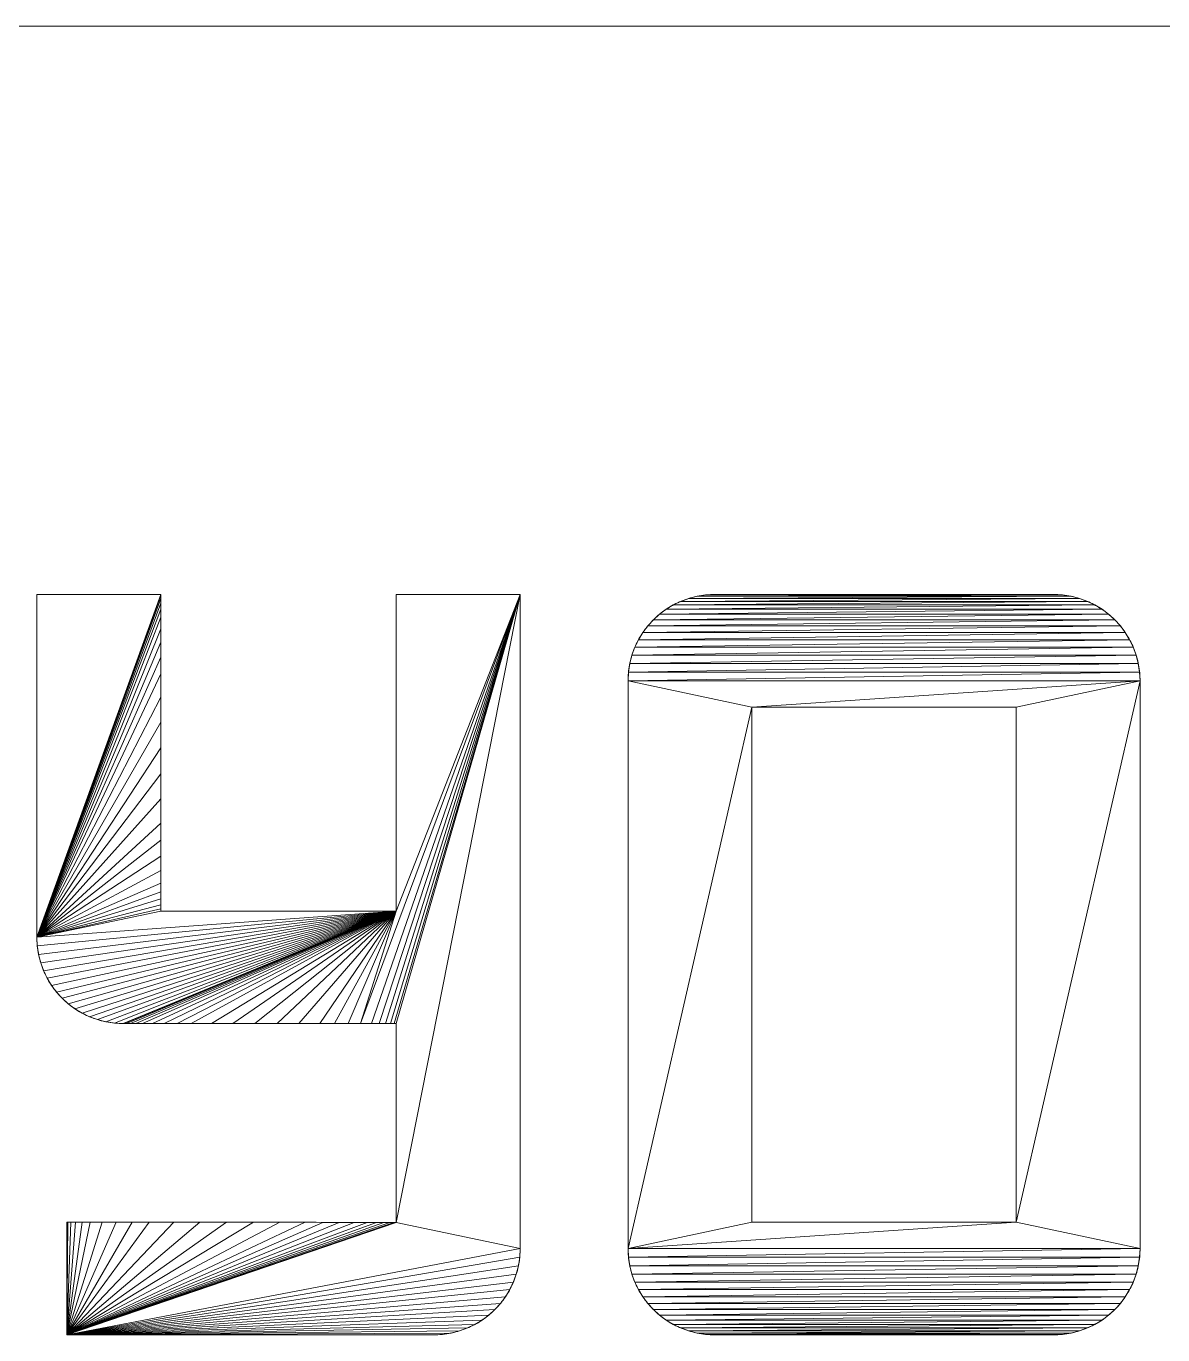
# Model space of a CAD drawing. Header units: millimetres. Extents: x 31 to 895, y 298 to 910.
# Drawn here: x 540.85 to 558.11, y 357.84 to 377.72 of the extents above; entities that cross this region are included whole.
import ezdxf

# ---------------------------------------------------------------- set-up
doc = ezdxf.new("R2010")
doc.units = ezdxf.units.MM

# ---------------------------------------------------------------- blocks, each defined once
blk = doc.blocks.new('2013 Tempates-1')
at = {"color": 179, "linetype": 'Continuous', "lineweight": 18}
for p, q in [((788.334, 132.672), (1411.322, 132.672)), ((849.633, 109.607), (852.769, 118.281)), ((849.633, 109.607), (849.633, 118.281)), ((849.633, 118.281), (852.769, 118.281)), ((852.769, 118.281), (849.633, 109.607)), ((849.633, 109.607), (852.769, 118.256)), ((852.769, 118.256), (849.633, 109.607)), ((849.633, 109.607), (852.769, 118.183)), ((852.769, 118.183), (849.633, 109.607)), ((849.633, 109.607), (852.769, 118.066)), ((852.769, 118.066), (849.633, 109.607)), ((852.769, 118.281), (852.769, 118.256)), ((852.769, 118.256), (852.769, 118.183)), ((852.769, 118.183), (852.769, 118.066)), ((852.769, 118.066), (852.769, 117.907)), ((861.868, 118.281), (857.828, 107.42)), ((857.828, 107.42), (861.868, 118.281)), ((861.868, 118.281), (858.106, 107.42)), ((858.106, 107.42), (861.868, 118.281)), ((861.868, 118.281), (858.297, 107.42)), ((858.297, 107.42), (861.868, 118.281)), ((861.868, 118.281), (858.458, 107.42)), ((858.458, 107.42), (861.868, 118.281)), ((861.868, 118.281), (858.586, 107.42)), ((858.586, 107.42), (861.868, 118.281)), ((861.868, 118.281), (858.678, 107.42)), ((858.678, 107.42), (861.868, 118.281)), ((858.731, 110.268), (858.731, 118.281)), ((858.731, 118.281), (861.868, 118.281)), ((861.868, 118.281), (858.731, 110.268)), ((858.731, 110.268), (861.868, 118.281)), ((861.868, 118.281), (858.731, 107.42)), ((858.731, 107.42), (861.868, 118.281)), ((861.868, 118.281), (858.731, 102.386)), ((858.731, 102.386), (861.868, 118.281)), ((861.868, 118.281), (861.868, 101.725)), ((865.562, 117.908), (865.742, 118.017)), ((876.416, 118.017), (865.562, 117.908)), ((865.562, 117.908), (876.416, 118.017)), ((865.742, 118.017), (865.934, 118.109)), ((876.225, 118.109), (865.742, 118.017)), ((865.742, 118.017), (876.225, 118.109)), ((876.416, 118.017), (865.742, 118.017)), ((865.742, 118.017), (876.416, 118.017)), ((865.934, 118.109), (866.135, 118.183)), ((876.024, 118.183), (865.934, 118.109)), ((865.934, 118.109), (876.024, 118.183)), ((876.225, 118.109), (865.934, 118.109)), ((865.934, 118.109), (876.225, 118.109)), ((866.135, 118.183), (866.344, 118.237)), ((875.814, 118.237), (866.135, 118.183)), ((866.135, 118.183), (875.814, 118.237)), ((876.024, 118.183), (866.135, 118.183)), ((866.135, 118.183), (876.024, 118.183)), ((866.344, 118.237), (866.562, 118.27)), ((875.597, 118.27), (866.344, 118.237)), ((866.344, 118.237), (875.597, 118.27)), ((875.814, 118.237), (866.344, 118.237)), ((866.344, 118.237), (875.814, 118.237)), ((866.562, 118.27), (866.785, 118.281)), ((875.374, 118.281), (866.562, 118.27)), ((866.562, 118.27), (875.374, 118.281)), ((875.597, 118.27), (866.562, 118.27)), ((866.562, 118.27), (875.597, 118.27)), ((866.785, 118.281), (875.374, 118.281)), ((875.374, 118.281), (875.597, 118.27)), ((875.597, 118.27), (875.814, 118.237)), ((875.814, 118.237), (876.024, 118.183)), ((876.024, 118.183), (876.225, 118.109)), ((876.225, 118.109), (876.416, 118.017)), ((876.416, 118.017), (876.596, 117.908)), ((849.633, 109.607), (852.769, 117.907)), ((852.769, 117.907), (849.633, 109.607)), ((849.633, 109.607), (852.769, 117.711)), ((852.769, 117.711), (849.633, 109.607)), ((852.769, 117.907), (852.769, 117.711)), ((852.769, 117.711), (852.769, 117.417)), ((865.097, 117.486), (865.238, 117.641)), ((876.919, 117.641), (865.097, 117.486)), ((865.097, 117.486), (876.919, 117.641)), ((865.238, 117.641), (865.394, 117.782)), ((876.764, 117.782), (865.238, 117.641)), ((865.238, 117.641), (876.764, 117.782)), ((876.919, 117.641), (865.238, 117.641)), ((865.238, 117.641), (876.919, 117.641)), ((865.394, 117.782), (865.562, 117.908)), ((876.596, 117.908), (865.394, 117.782)), ((865.394, 117.782), (876.596, 117.908)), ((876.764, 117.782), (865.394, 117.782)), ((865.394, 117.782), (876.764, 117.782)), ((876.596, 117.908), (865.562, 117.908)), ((865.562, 117.908), (876.596, 117.908)), ((876.596, 117.908), (876.764, 117.782)), ((876.764, 117.782), (876.919, 117.641)), ((876.919, 117.641), (877.061, 117.486)), ((849.633, 109.607), (852.769, 117.417)), ((852.769, 117.417), (849.633, 109.607)), ((852.769, 117.417), (852.769, 117.075)), ((864.862, 117.137), (864.971, 117.317)), ((877.186, 117.317), (864.862, 117.137)), ((864.862, 117.137), (877.186, 117.317)), ((864.971, 117.317), (865.097, 117.486)), ((877.061, 117.486), (864.971, 117.317)), ((864.971, 117.317), (877.061, 117.486)), ((877.186, 117.317), (864.971, 117.317)), ((864.971, 117.317), (877.186, 117.317)), ((877.061, 117.486), (865.097, 117.486)), ((865.097, 117.486), (877.061, 117.486)), ((877.061, 117.486), (877.186, 117.317)), ((877.186, 117.317), (877.296, 117.137)), ((849.633, 109.607), (852.769, 117.075)), ((852.769, 117.075), (849.633, 109.607)), ((852.769, 117.075), (852.769, 116.693)), ((864.77, 116.946), (864.862, 117.137)), ((877.296, 117.137), (864.77, 116.946)), ((864.77, 116.946), (877.296, 117.137)), ((877.296, 117.137), (864.862, 117.137)), ((864.862, 117.137), (877.296, 117.137)), ((877.296, 117.137), (877.388, 116.946)), ((849.633, 109.607), (852.769, 116.693)), ((852.769, 116.693), (849.633, 109.607)), ((852.769, 116.693), (852.769, 116.277)), ((864.642, 116.535), (864.696, 116.745)), ((877.461, 116.745), (864.642, 116.535)), ((864.642, 116.535), (877.461, 116.745)), ((864.696, 116.745), (864.77, 116.946)), ((877.388, 116.946), (864.696, 116.745)), ((864.696, 116.745), (877.388, 116.946)), ((877.461, 116.745), (864.696, 116.745)), ((864.696, 116.745), (877.461, 116.745)), ((877.388, 116.946), (864.77, 116.946)), ((864.77, 116.946), (877.388, 116.946)), ((877.388, 116.946), (877.461, 116.745)), ((877.461, 116.745), (877.515, 116.535)), ((864.598, 116.095), (864.609, 116.318)), ((877.548, 116.318), (864.598, 116.095)), ((864.598, 116.095), (877.548, 116.318)), ((864.609, 116.318), (864.642, 116.535)), ((877.515, 116.535), (864.609, 116.318)), ((864.609, 116.318), (877.515, 116.535)), ((877.548, 116.318), (864.609, 116.318)), ((864.609, 116.318), (877.548, 116.318)), ((877.515, 116.535), (864.642, 116.535)), ((864.642, 116.535), (877.515, 116.535)), ((877.515, 116.535), (877.548, 116.318)), ((877.548, 116.318), (877.56, 116.095)), ((849.633, 109.607), (852.769, 116.277)), ((852.769, 116.277), (849.633, 109.607)), ((852.769, 116.277), (852.769, 115.68)), ((877.56, 116.095), (864.598, 116.095)), ((867.735, 115.433), (864.598, 116.095)), ((864.598, 116.095), (877.56, 116.095)), ((864.598, 101.725), (864.598, 116.095)), ((864.598, 116.095), (867.735, 115.433)), ((877.56, 116.095), (867.735, 115.433)), ((867.735, 115.433), (877.56, 116.095)), ((877.56, 116.095), (874.423, 115.433)), ((874.423, 115.433), (877.56, 116.095)), ((877.56, 116.095), (874.423, 102.388)), ((874.423, 102.388), (877.56, 116.095)), ((877.56, 116.095), (877.56, 101.725)), ((849.633, 109.607), (852.769, 115.68)), ((852.769, 115.68), (849.633, 109.607)), ((852.769, 115.68), (852.769, 115.048)), ((867.735, 115.433), (864.598, 101.725)), ((864.598, 101.725), (867.735, 115.433)), ((874.423, 115.433), (867.735, 115.433)), ((867.735, 115.433), (867.735, 102.388)), ((874.423, 102.388), (874.423, 115.433)), ((849.633, 109.607), (852.769, 115.048)), ((852.769, 115.048), (849.633, 109.607)), ((852.769, 115.048), (852.769, 114.398)), ((849.633, 109.607), (852.769, 114.398)), ((852.769, 114.398), (849.633, 109.607)), ((852.769, 114.398), (852.769, 113.745)), ((849.633, 109.607), (852.769, 113.745)), ((852.769, 113.745), (849.633, 109.607)), ((852.769, 113.745), (852.769, 113.105)), ((849.633, 109.607), (852.769, 113.105)), ((852.769, 113.105), (849.633, 109.607)), ((852.769, 113.105), (852.769, 112.492)), ((849.633, 109.607), (852.769, 112.492)), ((852.769, 112.492), (849.633, 109.607)), ((852.769, 112.492), (852.769, 112.06)), ((849.633, 109.607), (852.769, 112.06)), ((852.769, 112.06), (849.633, 109.607)), ((852.769, 112.06), (852.769, 111.659)), ((849.633, 109.607), (852.769, 111.659)), ((852.769, 111.659), (849.633, 109.607)), ((852.769, 111.659), (852.769, 111.296)), ((849.633, 109.607), (852.769, 111.296)), ((852.769, 111.296), (849.633, 109.607)), ((852.769, 111.296), (852.769, 110.976)), ((849.633, 109.607), (852.769, 110.976)), ((852.769, 110.976), (849.633, 109.607)), ((849.633, 109.607), (852.769, 110.757)), ((852.769, 110.757), (849.633, 109.607)), ((852.769, 110.976), (852.769, 110.757)), ((852.769, 110.757), (852.769, 110.573)), ((849.633, 109.607), (852.769, 110.573)), ((852.769, 110.573), (849.633, 109.607)), ((849.633, 109.607), (852.769, 110.428)), ((852.769, 110.428), (849.633, 109.607)), ((852.769, 110.573), (852.769, 110.428)), ((852.769, 110.428), (852.769, 110.325)), ((849.633, 109.607), (852.769, 110.325)), ((852.769, 110.325), (849.633, 109.607)), ((858.731, 110.268), (849.633, 109.607)), ((849.633, 109.607), (852.769, 110.268)), ((852.769, 110.268), (849.633, 109.607)), ((849.633, 109.607), (858.731, 110.268)), ((858.731, 110.268), (849.644, 109.384)), ((849.644, 109.384), (858.731, 110.268)), ((858.731, 110.268), (849.677, 109.166)), ((849.677, 109.166), (858.731, 110.268)), ((858.731, 110.268), (849.731, 108.957)), ((849.731, 108.957), (858.731, 110.268)), ((858.731, 110.268), (849.804, 108.756)), ((849.804, 108.756), (858.731, 110.268)), ((858.731, 110.268), (849.897, 108.565)), ((849.897, 108.565), (858.731, 110.268)), ((858.731, 110.268), (850.006, 108.384)), ((850.006, 108.384), (858.731, 110.268)), ((858.731, 110.268), (850.132, 108.216)), ((850.132, 108.216), (858.731, 110.268)), ((858.731, 110.268), (850.273, 108.061)), ((850.273, 108.061), (858.731, 110.268)), ((858.731, 110.268), (850.428, 107.92)), ((850.428, 107.92), (858.731, 110.268)), ((858.731, 110.268), (850.596, 107.794)), ((850.596, 107.794), (858.731, 110.268)), ((858.731, 110.268), (850.777, 107.684)), ((850.777, 107.684), (858.731, 110.268)), ((858.731, 110.268), (850.968, 107.592)), ((850.968, 107.592), (858.731, 110.268)), ((858.731, 110.268), (851.169, 107.519)), ((851.169, 107.519), (858.731, 110.268)), ((858.731, 110.268), (851.378, 107.465)), ((851.378, 107.465), (858.731, 110.268)), ((858.731, 110.268), (851.595, 107.432)), ((851.595, 107.432), (858.731, 110.268)), ((858.731, 110.268), (851.819, 107.42)), ((851.819, 107.42), (858.731, 110.268)), ((858.731, 110.268), (851.84, 107.42)), ((851.84, 107.42), (858.731, 110.268)), ((858.731, 110.268), (851.903, 107.42)), ((851.903, 107.42), (858.731, 110.268)), ((858.731, 110.268), (852.003, 107.42)), ((852.003, 107.42), (858.731, 110.268)), ((858.731, 110.268), (852.139, 107.42)), ((852.139, 107.42), (858.731, 110.268)), ((858.731, 110.268), (852.308, 107.42)), ((852.308, 107.42), (858.731, 110.268)), ((858.731, 110.268), (852.56, 107.42)), ((852.56, 107.42), (858.731, 110.268)), ((852.769, 110.325), (852.769, 110.268)), ((852.769, 110.268), (858.731, 110.268)), ((858.731, 110.268), (852.853, 107.42)), ((852.853, 107.42), (858.731, 110.268)), ((858.731, 110.268), (853.181, 107.42)), ((853.181, 107.42), (858.731, 110.268)), ((858.731, 110.268), (853.538, 107.42)), ((853.538, 107.42), (858.731, 110.268)), ((858.731, 110.268), (854.051, 107.42)), ((854.051, 107.42), (858.731, 110.268)), ((858.731, 110.268), (854.594, 107.42)), ((854.594, 107.42), (858.731, 110.268)), ((858.731, 110.268), (855.152, 107.42)), ((855.152, 107.42), (858.731, 110.268)), ((858.731, 110.268), (855.714, 107.42)), ((855.714, 107.42), (858.731, 110.268)), ((858.731, 110.268), (856.266, 107.42)), ((856.266, 107.42), (858.731, 110.268)), ((858.731, 110.268), (856.794, 107.42)), ((856.794, 107.42), (858.731, 110.268)), ((858.731, 110.268), (857.167, 107.42)), ((857.167, 107.42), (858.731, 110.268)), ((858.731, 110.268), (857.513, 107.42)), ((857.513, 107.42), (858.731, 110.268)), ((857.828, 107.42), (858.731, 110.268)), ((858.731, 110.268), (857.828, 107.42)), ((849.644, 109.384), (849.633, 109.607)), ((849.677, 109.166), (849.644, 109.384)), ((849.731, 108.957), (849.677, 109.166)), ((849.804, 108.756), (849.731, 108.957)), ((849.897, 108.565), (849.804, 108.756)), ((850.006, 108.384), (849.897, 108.565)), ((850.132, 108.216), (850.006, 108.384)), ((850.273, 108.061), (850.132, 108.216)), ((850.428, 107.92), (850.273, 108.061)), ((850.596, 107.794), (850.428, 107.92)), ((850.777, 107.684), (850.596, 107.794)), ((850.968, 107.592), (850.777, 107.684)), ((851.169, 107.519), (850.968, 107.592)), ((851.378, 107.465), (851.169, 107.519)), ((851.595, 107.432), (851.378, 107.465)), ((851.819, 107.42), (851.595, 107.432)), ((851.84, 107.42), (851.819, 107.42)), ((851.903, 107.42), (851.84, 107.42)), ((852.003, 107.42), (851.903, 107.42)), ((852.139, 107.42), (852.003, 107.42)), ((852.308, 107.42), (852.139, 107.42)), ((852.56, 107.42), (852.308, 107.42)), ((852.853, 107.42), (852.56, 107.42)), ((853.181, 107.42), (852.853, 107.42)), ((853.538, 107.42), (853.181, 107.42)), ((854.051, 107.42), (853.538, 107.42)), ((854.594, 107.42), (854.051, 107.42)), ((855.152, 107.42), (854.594, 107.42)), ((855.714, 107.42), (855.152, 107.42)), ((856.266, 107.42), (855.714, 107.42)), ((856.794, 107.42), (856.266, 107.42)), ((857.167, 107.42), (856.794, 107.42)), ((857.513, 107.42), (857.167, 107.42)), ((857.828, 107.42), (857.513, 107.42)), ((858.106, 107.42), (857.828, 107.42)), ((858.297, 107.42), (858.106, 107.42)), ((858.458, 107.42), (858.297, 107.42)), ((858.586, 107.42), (858.458, 107.42)), ((858.678, 107.42), (858.586, 107.42)), ((858.731, 107.42), (858.678, 107.42)), ((858.731, 102.386), (858.731, 107.42)), ((850.387, 99.538), (852.043, 102.388)), ((852.043, 102.388), (850.387, 99.538)), ((850.387, 99.538), (851.644, 102.388)), ((851.644, 102.388), (850.387, 99.538)), ((850.387, 99.538), (851.288, 102.388)), ((851.288, 102.388), (850.387, 99.538)), ((850.387, 99.538), (850.982, 102.388)), ((850.982, 102.388), (850.387, 99.538)), ((850.387, 99.538), (850.777, 102.388)), ((850.777, 102.388), (850.387, 99.538)), ((850.387, 99.538), (850.612, 102.388)), ((850.612, 102.388), (850.387, 99.538)), ((850.387, 99.538), (850.489, 102.388)), ((850.489, 102.388), (850.387, 99.538)), ((850.387, 99.538), (850.413, 102.388)), ((850.387, 99.538), (850.387, 102.388)), ((850.387, 102.388), (850.413, 102.388)), ((850.413, 102.388), (850.387, 99.538)), ((850.387, 99.538), (856.421, 102.387)), ((856.421, 102.387), (850.387, 99.538)), ((850.387, 99.538), (855.783, 102.387)), ((855.783, 102.387), (850.387, 99.538)), ((850.387, 99.538), (855.116, 102.387)), ((855.116, 102.387), (850.387, 99.538)), ((850.387, 99.538), (854.435, 102.387)), ((854.435, 102.387), (850.387, 99.538)), ((850.387, 99.538), (853.758, 102.387)), ((853.758, 102.387), (850.387, 99.538)), ((850.387, 99.538), (853.1, 102.387)), ((853.1, 102.387), (850.387, 99.538)), ((850.387, 99.538), (852.477, 102.387)), ((852.477, 102.387), (850.387, 99.538)), ((850.387, 99.538), (858.731, 102.386)), ((858.731, 102.386), (850.387, 99.538)), ((850.387, 99.538), (858.673, 102.386)), ((858.673, 102.386), (850.387, 99.538)), ((850.387, 99.538), (858.567, 102.386)), ((858.567, 102.386), (850.387, 99.538)), ((850.387, 99.538), (858.417, 102.386)), ((858.417, 102.386), (850.387, 99.538)), ((850.387, 99.538), (858.226, 102.386)), ((858.226, 102.386), (850.387, 99.538)), ((850.387, 99.538), (857.998, 102.386)), ((857.998, 102.386), (850.387, 99.538)), ((850.387, 99.538), (857.666, 102.386)), ((857.666, 102.386), (850.387, 99.538)), ((850.387, 99.538), (857.288, 102.386)), ((857.288, 102.386), (850.387, 99.538)), ((850.387, 99.538), (856.871, 102.386)), ((856.871, 102.386), (850.387, 99.538)), ((850.413, 102.388), (850.489, 102.388)), ((850.489, 102.388), (850.612, 102.388)), ((850.612, 102.388), (850.777, 102.388)), ((850.777, 102.388), (850.982, 102.388)), ((850.982, 102.388), (851.288, 102.388)), ((851.288, 102.388), (851.644, 102.388)), ((851.644, 102.388), (852.043, 102.388)), ((852.043, 102.388), (852.477, 102.387)), ((852.477, 102.387), (853.1, 102.387)), ((853.1, 102.387), (853.758, 102.387)), ((853.758, 102.387), (854.435, 102.387)), ((854.435, 102.387), (855.116, 102.387)), ((855.116, 102.387), (855.783, 102.387)), ((855.783, 102.387), (856.421, 102.387)), ((856.421, 102.387), (856.871, 102.386)), ((856.871, 102.386), (857.288, 102.386)), ((857.288, 102.386), (857.666, 102.386)), ((857.666, 102.386), (857.998, 102.386)), ((857.998, 102.386), (858.226, 102.386)), ((858.226, 102.386), (858.417, 102.386)), ((858.417, 102.386), (858.567, 102.386)), ((858.567, 102.386), (858.673, 102.386)), ((858.673, 102.386), (858.731, 102.386)), ((861.868, 101.725), (858.731, 102.386)), ((858.731, 102.386), (861.868, 101.725)), ((874.423, 102.388), (864.598, 101.725)), ((864.598, 101.725), (867.735, 102.388)), ((867.735, 102.388), (864.598, 101.725)), ((864.598, 101.725), (874.423, 102.388)), ((867.735, 102.388), (874.423, 102.388)), ((877.56, 101.725), (874.423, 102.388)), ((874.423, 102.388), (877.56, 101.725)), ((861.868, 101.725), (850.387, 99.538)), ((850.387, 99.538), (861.868, 101.725)), ((861.868, 101.725), (861.856, 101.501)), ((877.56, 101.725), (864.598, 101.725)), ((864.609, 101.502), (864.598, 101.725)), ((864.598, 101.725), (877.56, 101.725)), ((877.56, 101.725), (864.609, 101.502)), ((864.609, 101.502), (877.56, 101.725)), ((877.56, 101.725), (877.548, 101.501)), ((850.387, 99.538), (861.856, 101.501)), ((861.856, 101.501), (850.387, 99.538)), ((861.856, 101.501), (861.823, 101.284)), ((877.548, 101.501), (864.609, 101.502)), ((864.642, 101.285), (864.609, 101.502)), ((864.609, 101.502), (877.548, 101.501)), ((877.548, 101.501), (864.642, 101.285)), ((864.642, 101.285), (877.548, 101.501)), ((877.548, 101.501), (877.515, 101.284)), ((850.387, 99.538), (861.823, 101.284)), ((861.823, 101.284), (850.387, 99.538)), ((850.387, 99.538), (861.769, 101.075)), ((861.769, 101.075), (850.387, 99.538)), ((861.769, 101.075), (861.696, 100.874)), ((861.823, 101.284), (861.769, 101.075)), ((877.515, 101.284), (864.642, 101.285)), ((864.696, 101.075), (864.642, 101.285)), ((864.642, 101.285), (877.515, 101.284)), ((877.515, 101.284), (864.696, 101.075)), ((864.696, 101.075), (877.515, 101.284)), ((877.461, 101.075), (864.696, 101.075)), ((864.77, 100.874), (864.696, 101.075)), ((864.696, 101.075), (877.461, 101.075)), ((877.461, 101.075), (864.77, 100.874)), ((864.77, 100.874), (877.461, 101.075)), ((877.461, 101.075), (877.388, 100.874)), ((877.515, 101.284), (877.461, 101.075)), ((850.387, 99.538), (861.696, 100.874)), ((861.696, 100.874), (850.387, 99.538)), ((861.696, 100.874), (861.604, 100.683)), ((877.388, 100.874), (864.77, 100.874)), ((864.862, 100.683), (864.77, 100.874)), ((864.77, 100.874), (877.388, 100.874)), ((877.388, 100.874), (864.862, 100.683)), ((864.862, 100.683), (877.388, 100.874)), ((877.388, 100.874), (877.296, 100.683)), ((850.387, 99.538), (861.604, 100.683)), ((861.604, 100.683), (850.387, 99.538)), ((850.387, 99.538), (861.494, 100.503)), ((861.494, 100.503), (850.387, 99.538)), ((861.494, 100.503), (861.368, 100.334)), ((861.604, 100.683), (861.494, 100.503)), ((877.296, 100.683), (864.862, 100.683)), ((864.971, 100.503), (864.862, 100.683)), ((864.862, 100.683), (877.296, 100.683)), ((877.296, 100.683), (864.971, 100.503)), ((864.971, 100.503), (877.296, 100.683)), ((877.186, 100.503), (864.971, 100.503)), ((865.097, 100.334), (864.971, 100.503)), ((864.971, 100.503), (877.186, 100.503)), ((877.186, 100.503), (865.097, 100.334)), ((865.097, 100.334), (877.186, 100.503)), ((877.186, 100.503), (877.061, 100.334)), ((877.296, 100.683), (877.186, 100.503)), ((850.387, 99.538), (861.368, 100.334)), ((861.368, 100.334), (850.387, 99.538)), ((850.387, 99.538), (861.227, 100.179)), ((861.227, 100.179), (850.387, 99.538)), ((861.227, 100.179), (861.072, 100.038)), ((861.368, 100.334), (861.227, 100.179)), ((877.061, 100.334), (865.097, 100.334)), ((865.238, 100.179), (865.097, 100.334)), ((865.097, 100.334), (877.061, 100.334)), ((877.061, 100.334), (865.238, 100.179)), ((865.238, 100.179), (877.061, 100.334)), ((876.919, 100.179), (865.238, 100.179)), ((865.394, 100.038), (865.238, 100.179)), ((865.238, 100.179), (876.919, 100.179)), ((876.919, 100.179), (865.394, 100.038)), ((865.394, 100.038), (876.919, 100.179)), ((876.919, 100.179), (876.764, 100.038)), ((877.061, 100.334), (876.919, 100.179)), ((850.387, 99.538), (861.072, 100.038)), ((861.072, 100.038), (850.387, 99.538)), ((850.387, 99.538), (860.903, 99.912)), ((860.903, 99.912), (850.387, 99.538)), ((850.387, 99.538), (860.723, 99.803)), ((860.723, 99.803), (850.387, 99.538)), ((860.723, 99.803), (860.532, 99.711)), ((860.903, 99.912), (860.723, 99.803)), ((861.072, 100.038), (860.903, 99.912)), ((876.764, 100.038), (865.394, 100.038)), ((865.562, 99.912), (865.394, 100.038)), ((865.394, 100.038), (876.764, 100.038)), ((876.764, 100.038), (865.562, 99.912)), ((865.562, 99.912), (876.764, 100.038)), ((876.596, 99.912), (865.562, 99.912)), ((865.742, 99.803), (865.562, 99.912)), ((865.562, 99.912), (876.596, 99.912)), ((876.596, 99.912), (865.742, 99.803)), ((865.742, 99.803), (876.596, 99.912)), ((876.415, 99.803), (865.742, 99.803)), ((865.933, 99.711), (865.742, 99.803)), ((865.742, 99.803), (876.415, 99.803)), ((876.415, 99.803), (865.933, 99.711)), ((865.933, 99.711), (876.415, 99.803)), ((876.415, 99.803), (876.224, 99.711)), ((876.596, 99.912), (876.415, 99.803)), ((876.764, 100.038), (876.596, 99.912)), ((850.387, 99.538), (860.532, 99.711)), ((860.532, 99.711), (850.387, 99.538)), ((850.387, 99.538), (860.331, 99.637)), ((860.331, 99.637), (850.387, 99.538)), ((850.387, 99.538), (860.121, 99.583)), ((860.121, 99.583), (850.387, 99.538)), ((850.387, 99.538), (859.904, 99.55)), ((859.904, 99.55), (850.387, 99.538)), ((859.681, 99.539), (850.387, 99.538)), ((859.904, 99.55), (859.681, 99.539)), ((860.121, 99.583), (859.904, 99.55)), ((860.331, 99.637), (860.121, 99.583)), ((860.532, 99.711), (860.331, 99.637)), ((876.224, 99.711), (865.933, 99.711)), ((866.134, 99.637), (865.933, 99.711)), ((865.933, 99.711), (876.224, 99.711)), ((876.224, 99.711), (866.134, 99.637)), ((866.134, 99.637), (876.224, 99.711)), ((876.023, 99.637), (866.134, 99.637)), ((866.344, 99.583), (866.134, 99.637)), ((866.134, 99.637), (876.023, 99.637)), ((876.023, 99.637), (866.344, 99.583)), ((866.344, 99.583), (876.023, 99.637)), ((875.814, 99.583), (866.344, 99.583)), ((866.561, 99.55), (866.344, 99.583)), ((866.344, 99.583), (875.814, 99.583)), ((875.814, 99.583), (866.561, 99.55)), ((866.561, 99.55), (875.814, 99.583)), ((875.596, 99.55), (866.561, 99.55)), ((866.784, 99.539), (866.561, 99.55)), ((866.561, 99.55), (875.596, 99.55)), ((875.596, 99.55), (866.784, 99.539)), ((866.784, 99.539), (875.596, 99.55)), ((875.373, 99.539), (866.784, 99.539)), ((875.596, 99.55), (875.373, 99.539)), ((875.814, 99.583), (875.596, 99.55)), ((876.023, 99.637), (875.814, 99.583)), ((876.224, 99.711), (876.023, 99.637))]:
    blk.add_line(p, q, dxfattribs=at)
at = {"color": 7, "linetype": 'Continuous', "lineweight": 18}
for p, q in [((849.633, 118.281), (852.769, 118.281)), ((849.633, 109.607), (849.633, 118.281)), ((852.769, 118.281), (852.769, 118.279)), ((852.769, 118.279), (852.769, 118.273)), ((852.769, 118.273), (852.769, 118.264)), ((852.769, 118.264), (852.769, 118.25)), ((852.769, 118.25), (852.769, 118.233)), ((852.769, 118.233), (852.769, 118.213)), ((852.769, 118.213), (852.769, 118.188)), ((852.769, 118.188), (852.769, 118.161)), ((852.769, 118.161), (852.769, 118.13)), ((852.769, 118.13), (852.769, 118.096)), ((852.769, 118.096), (852.769, 118.058)), ((852.769, 118.058), (852.769, 118.017)), ((852.769, 118.017), (852.769, 117.973)), ((852.769, 117.973), (852.769, 117.927)), ((858.731, 110.268), (858.731, 118.281)), ((858.731, 118.281), (861.868, 118.281)), ((861.868, 118.281), (861.868, 101.725)), ((865.639, 117.957), (865.681, 117.983)), ((865.681, 117.983), (865.724, 118.007)), ((865.724, 118.007), (865.767, 118.03)), ((865.767, 118.03), (865.811, 118.053)), ((865.811, 118.053), (865.855, 118.074)), ((865.855, 118.074), (865.9, 118.095)), ((865.9, 118.095), (865.945, 118.114)), ((865.945, 118.114), (865.991, 118.133)), ((865.991, 118.133), (866.037, 118.15)), ((866.037, 118.15), (866.084, 118.167)), ((866.084, 118.167), (866.132, 118.182)), ((866.132, 118.182), (866.18, 118.196)), ((866.18, 118.196), (866.228, 118.21)), ((866.228, 118.21), (866.277, 118.222)), ((866.277, 118.222), (866.326, 118.233)), ((866.326, 118.233), (866.375, 118.243)), ((866.375, 118.243), (866.425, 118.252)), ((866.425, 118.252), (866.476, 118.26)), ((866.476, 118.26), (866.526, 118.266)), ((866.526, 118.266), (866.578, 118.272)), ((866.578, 118.272), (866.629, 118.276)), ((866.629, 118.276), (866.681, 118.279)), ((866.681, 118.279), (866.733, 118.281)), ((866.733, 118.281), (866.785, 118.281)), ((866.785, 118.281), (875.374, 118.281)), ((875.374, 118.281), (875.426, 118.281)), ((875.426, 118.281), (875.478, 118.279)), ((875.478, 118.279), (875.53, 118.276)), ((875.53, 118.276), (875.581, 118.272)), ((875.581, 118.272), (875.632, 118.266)), ((875.632, 118.266), (875.683, 118.26)), ((875.683, 118.26), (875.733, 118.252)), ((875.733, 118.252), (875.783, 118.243)), ((875.783, 118.243), (875.833, 118.233)), ((875.833, 118.233), (875.882, 118.222)), ((875.882, 118.222), (875.931, 118.21)), ((875.931, 118.21), (875.979, 118.196)), ((875.979, 118.196), (876.027, 118.182)), ((876.027, 118.182), (876.074, 118.167)), ((876.074, 118.167), (876.121, 118.15)), ((876.121, 118.15), (876.167, 118.133)), ((876.167, 118.133), (876.213, 118.114)), ((876.213, 118.114), (876.259, 118.095)), ((876.259, 118.095), (876.303, 118.074)), ((876.303, 118.074), (876.348, 118.053)), ((876.348, 118.053), (876.391, 118.03)), ((876.391, 118.03), (876.435, 118.007)), ((876.435, 118.007), (876.477, 117.983)), ((876.477, 117.983), (876.519, 117.957)), ((852.769, 117.927), (852.769, 117.877)), ((852.769, 117.877), (852.769, 117.824)), ((852.769, 117.824), (852.769, 117.769)), ((852.769, 117.769), (852.769, 117.711)), ((852.769, 117.711), (852.769, 117.632)), ((852.769, 117.632), (852.769, 117.549)), ((865.221, 117.623), (865.256, 117.658)), ((865.256, 117.658), (865.291, 117.692)), ((865.291, 117.692), (865.327, 117.724)), ((865.327, 117.724), (865.363, 117.756)), ((865.363, 117.756), (865.401, 117.788)), ((865.401, 117.788), (865.439, 117.818)), ((865.439, 117.818), (865.478, 117.848)), ((865.478, 117.848), (865.517, 117.876)), ((865.517, 117.876), (865.557, 117.904)), ((865.557, 117.904), (865.598, 117.931)), ((865.598, 117.931), (865.639, 117.957)), ((876.519, 117.957), (876.56, 117.931)), ((876.56, 117.931), (876.601, 117.904)), ((876.601, 117.904), (876.641, 117.876)), ((876.641, 117.876), (876.68, 117.848)), ((876.68, 117.848), (876.719, 117.818)), ((876.719, 117.818), (876.757, 117.788)), ((876.757, 117.788), (876.795, 117.756)), ((876.795, 117.756), (876.831, 117.724)), ((876.831, 117.724), (876.867, 117.692)), ((876.867, 117.692), (876.902, 117.658)), ((876.902, 117.658), (876.937, 117.623)), ((852.769, 117.549), (852.769, 117.462)), ((852.769, 117.462), (852.769, 117.371)), ((852.769, 117.371), (852.769, 117.276)), ((864.948, 117.282), (864.975, 117.322)), ((864.975, 117.322), (865.003, 117.362)), ((865.003, 117.362), (865.031, 117.402)), ((865.031, 117.402), (865.061, 117.44)), ((865.061, 117.44), (865.091, 117.478)), ((865.091, 117.478), (865.123, 117.516)), ((865.123, 117.516), (865.155, 117.552)), ((865.155, 117.552), (865.188, 117.588)), ((865.188, 117.588), (865.221, 117.623)), ((876.937, 117.623), (876.97, 117.588)), ((876.97, 117.588), (877.003, 117.552)), ((877.003, 117.552), (877.035, 117.516)), ((877.035, 117.516), (877.066, 117.478)), ((877.066, 117.478), (877.097, 117.44)), ((877.097, 117.44), (877.126, 117.402)), ((877.126, 117.402), (877.155, 117.362)), ((877.155, 117.362), (877.183, 117.322)), ((877.183, 117.322), (877.21, 117.282)), ((852.769, 117.276), (852.769, 117.177)), ((852.769, 117.177), (852.769, 117.075)), ((852.769, 117.075), (852.769, 116.97)), ((852.769, 116.97), (852.769, 116.862)), ((864.765, 116.934), (864.784, 116.98)), ((864.784, 116.98), (864.805, 117.025)), ((864.805, 117.025), (864.826, 117.069)), ((864.826, 117.069), (864.849, 117.113)), ((864.849, 117.113), (864.872, 117.156)), ((864.872, 117.156), (864.896, 117.198)), ((864.896, 117.198), (864.922, 117.24)), ((864.922, 117.24), (864.948, 117.282)), ((877.21, 117.282), (877.236, 117.24)), ((877.236, 117.24), (877.261, 117.198)), ((877.261, 117.198), (877.286, 117.156)), ((877.286, 117.156), (877.309, 117.113)), ((877.309, 117.113), (877.331, 117.069)), ((877.331, 117.069), (877.353, 117.025)), ((877.353, 117.025), (877.373, 116.98)), ((877.373, 116.98), (877.393, 116.934)), ((852.769, 116.862), (852.769, 116.75)), ((852.769, 116.75), (852.769, 116.636)), ((852.769, 116.636), (852.769, 116.519)), ((864.657, 116.603), (864.669, 116.652)), ((864.669, 116.652), (864.683, 116.7)), ((864.683, 116.7), (864.697, 116.748)), ((864.697, 116.748), (864.713, 116.795)), ((864.713, 116.795), (864.729, 116.842)), ((864.729, 116.842), (864.746, 116.889)), ((864.746, 116.889), (864.765, 116.934)), ((877.393, 116.934), (877.411, 116.889)), ((877.411, 116.889), (877.429, 116.842)), ((877.429, 116.842), (877.445, 116.795)), ((877.445, 116.795), (877.461, 116.748)), ((877.461, 116.748), (877.475, 116.7)), ((877.475, 116.7), (877.488, 116.652)), ((877.488, 116.652), (877.5, 116.603)), ((852.769, 116.519), (852.769, 116.399)), ((852.769, 116.399), (852.769, 116.277)), ((864.603, 116.251), (864.608, 116.302)), ((864.608, 116.302), (864.613, 116.353)), ((864.613, 116.353), (864.62, 116.404)), ((864.62, 116.404), (864.627, 116.454)), ((864.627, 116.454), (864.636, 116.504)), ((864.636, 116.504), (864.646, 116.554)), ((864.646, 116.554), (864.657, 116.603)), ((877.5, 116.603), (877.511, 116.554)), ((877.511, 116.554), (877.521, 116.504)), ((877.521, 116.504), (877.53, 116.454)), ((877.53, 116.454), (877.538, 116.404)), ((877.538, 116.404), (877.545, 116.353)), ((877.545, 116.353), (877.55, 116.302)), ((877.55, 116.302), (877.554, 116.251)), ((852.769, 116.277), (852.769, 116.058)), ((852.769, 116.058), (852.769, 115.833)), ((864.598, 116.147), (864.6, 116.199)), ((864.598, 116.095), (864.598, 116.147)), ((864.598, 101.725), (864.598, 116.095)), ((864.6, 116.199), (864.603, 116.251)), ((877.554, 116.251), (877.557, 116.199)), ((877.557, 116.199), (877.559, 116.147)), ((877.559, 116.147), (877.56, 116.095)), ((877.56, 116.095), (877.56, 101.725)), ((852.769, 115.833), (852.769, 115.602)), ((852.769, 115.602), (852.769, 115.367)), ((852.769, 115.367), (852.769, 115.128)), ((874.423, 115.433), (867.735, 115.433)), ((867.735, 115.433), (867.735, 102.388)), ((874.423, 102.388), (874.423, 115.433)), ((852.769, 115.128), (852.769, 114.887)), ((852.769, 114.887), (852.769, 114.643)), ((852.769, 114.643), (852.769, 114.398)), ((852.769, 114.398), (852.769, 114.153)), ((852.769, 114.153), (852.769, 113.908)), ((852.769, 113.908), (852.769, 113.664)), ((852.769, 113.664), (852.769, 113.422)), ((852.769, 113.422), (852.769, 113.184)), ((852.769, 113.184), (852.769, 112.948)), ((852.769, 112.948), (852.769, 112.717)), ((852.769, 112.717), (852.769, 112.492)), ((852.769, 112.492), (852.769, 112.356)), ((852.769, 112.356), (852.769, 112.223)), ((852.769, 112.223), (852.769, 112.092)), ((852.769, 112.092), (852.769, 111.965)), ((852.769, 111.965), (852.769, 111.84)), ((852.769, 111.84), (852.769, 111.719)), ((852.769, 111.719), (852.769, 111.601)), ((852.769, 111.601), (852.769, 111.486)), ((852.769, 111.486), (852.769, 111.376)), ((852.769, 111.376), (852.769, 111.269)), ((852.769, 111.269), (852.769, 111.167)), ((852.769, 111.167), (852.769, 111.069)), ((852.769, 111.069), (852.769, 110.976)), ((852.769, 110.976), (852.769, 110.908)), ((852.769, 110.908), (852.769, 110.843)), ((852.769, 110.843), (852.769, 110.781)), ((852.769, 110.781), (852.769, 110.722)), ((852.769, 110.722), (852.769, 110.665)), ((852.769, 110.665), (852.769, 110.613)), ((852.769, 110.613), (852.769, 110.563)), ((852.769, 110.563), (852.769, 110.517)), ((852.769, 110.517), (852.769, 110.474)), ((852.769, 110.474), (852.769, 110.435)), ((852.769, 110.435), (852.769, 110.4)), ((852.769, 110.4), (852.769, 110.368)), ((852.769, 110.368), (852.769, 110.34)), ((852.769, 110.34), (852.769, 110.316)), ((852.769, 110.316), (852.769, 110.296)), ((852.769, 110.296), (852.769, 110.28)), ((852.769, 110.28), (852.769, 110.268)), ((852.769, 110.268), (858.731, 110.268)), ((849.633, 109.555), (849.633, 109.607)), ((849.635, 109.503), (849.633, 109.555)), ((849.638, 109.451), (849.635, 109.503)), ((849.642, 109.4), (849.638, 109.451)), ((849.648, 109.349), (849.642, 109.4)), ((849.654, 109.298), (849.648, 109.349)), ((849.662, 109.247), (849.654, 109.298)), ((849.671, 109.198), (849.662, 109.247)), ((849.681, 109.148), (849.671, 109.198)), ((849.692, 109.099), (849.681, 109.148)), ((849.704, 109.05), (849.692, 109.099)), ((849.718, 109.002), (849.704, 109.05)), ((849.732, 108.954), (849.718, 109.002)), ((849.747, 108.907), (849.732, 108.954)), ((849.764, 108.86), (849.747, 108.907)), ((849.781, 108.813), (849.764, 108.86)), ((849.8, 108.767), (849.781, 108.813)), ((849.819, 108.722), (849.8, 108.767)), ((849.84, 108.677), (849.819, 108.722)), ((849.861, 108.633), (849.84, 108.677)), ((849.883, 108.589), (849.861, 108.633)), ((849.907, 108.546), (849.883, 108.589)), ((849.931, 108.503), (849.907, 108.546)), ((849.956, 108.461), (849.931, 108.503)), ((849.982, 108.42), (849.956, 108.461)), ((850.009, 108.379), (849.982, 108.42)), ((850.037, 108.339), (850.009, 108.379)), ((850.066, 108.3), (850.037, 108.339)), ((850.096, 108.261), (850.066, 108.3)), ((850.126, 108.223), (850.096, 108.261)), ((850.157, 108.186), (850.126, 108.223)), ((850.189, 108.149), (850.157, 108.186)), ((850.222, 108.113), (850.189, 108.149)), ((850.256, 108.078), (850.222, 108.113)), ((850.29, 108.044), (850.256, 108.078)), ((850.325, 108.01), (850.29, 108.044)), ((850.361, 107.977), (850.325, 108.01)), ((850.398, 107.945), (850.361, 107.977)), ((850.435, 107.914), (850.398, 107.945)), ((850.473, 107.883), (850.435, 107.914)), ((850.512, 107.854), (850.473, 107.883)), ((850.551, 107.825), (850.512, 107.854)), ((850.591, 107.797), (850.551, 107.825)), ((850.632, 107.77), (850.591, 107.797)), ((850.673, 107.744), (850.632, 107.77)), ((850.715, 107.719), (850.673, 107.744)), ((850.758, 107.695), (850.715, 107.719)), ((850.801, 107.671), (850.758, 107.695)), ((850.845, 107.649), (850.801, 107.671)), ((850.889, 107.627), (850.845, 107.649)), ((850.934, 107.607), (850.889, 107.627)), ((850.979, 107.587), (850.934, 107.607)), ((851.025, 107.569), (850.979, 107.587)), ((851.071, 107.551), (851.025, 107.569)), ((851.118, 107.535), (851.071, 107.551)), ((851.166, 107.52), (851.118, 107.535)), ((851.213, 107.505), (851.166, 107.52)), ((851.262, 107.492), (851.213, 107.505)), ((851.31, 107.48), (851.262, 107.492)), ((851.359, 107.469), (851.31, 107.48)), ((851.409, 107.459), (851.359, 107.469)), ((851.459, 107.45), (851.409, 107.459)), ((851.509, 107.442), (851.459, 107.45)), ((851.56, 107.435), (851.509, 107.442)), ((851.611, 107.43), (851.56, 107.435)), ((851.662, 107.426), (851.611, 107.43)), ((851.714, 107.423), (851.662, 107.426)), ((851.766, 107.421), (851.714, 107.423)), ((851.819, 107.42), (851.766, 107.421)), ((851.82, 107.42), (851.819, 107.42)), ((851.825, 107.42), (851.82, 107.42)), ((851.833, 107.42), (851.825, 107.42)), ((851.845, 107.42), (851.833, 107.42)), ((851.86, 107.42), (851.845, 107.42)), ((851.877, 107.42), (851.86, 107.42)), ((851.898, 107.42), (851.877, 107.42)), ((851.922, 107.42), (851.898, 107.42)), ((851.948, 107.42), (851.922, 107.42)), ((851.978, 107.42), (851.948, 107.42)), ((852.01, 107.42), (851.978, 107.42)), ((852.045, 107.42), (852.01, 107.42)), ((852.082, 107.42), (852.045, 107.42)), ((852.123, 107.42), (852.082, 107.42)), ((852.165, 107.42), (852.123, 107.42)), ((852.21, 107.42), (852.165, 107.42)), ((852.258, 107.42), (852.21, 107.42)), ((852.308, 107.42), (852.258, 107.42)), ((852.375, 107.42), (852.308, 107.42)), ((852.447, 107.42), (852.375, 107.42)), ((852.521, 107.42), (852.447, 107.42)), ((852.599, 107.42), (852.521, 107.42)), ((852.681, 107.42), (852.599, 107.42)), ((852.765, 107.42), (852.681, 107.42)), ((852.853, 107.42), (852.765, 107.42)), ((852.943, 107.42), (852.853, 107.42)), ((853.036, 107.42), (852.943, 107.42)), ((853.132, 107.42), (853.036, 107.42)), ((853.23, 107.42), (853.132, 107.42)), ((853.331, 107.42), (853.23, 107.42)), ((853.433, 107.42), (853.331, 107.42)), ((853.538, 107.42), (853.433, 107.42)), ((853.726, 107.42), (853.538, 107.42)), ((853.92, 107.42), (853.726, 107.42)), ((854.118, 107.42), (853.92, 107.42)), ((854.32, 107.42), (854.118, 107.42)), ((854.525, 107.42), (854.32, 107.42)), ((854.732, 107.42), (854.525, 107.42)), ((854.942, 107.42), (854.732, 107.42)), ((855.152, 107.42), (854.942, 107.42)), ((855.363, 107.42), (855.152, 107.42)), ((855.574, 107.42), (855.363, 107.42)), ((855.784, 107.42), (855.574, 107.42)), ((855.992, 107.42), (855.784, 107.42)), ((856.198, 107.42), (855.992, 107.42)), ((856.4, 107.42), (856.198, 107.42)), ((856.599, 107.42), (856.4, 107.42)), ((856.794, 107.42), (856.599, 107.42)), ((856.911, 107.42), (856.794, 107.42)), ((857.026, 107.42), (856.911, 107.42)), ((857.139, 107.42), (857.026, 107.42)), ((857.249, 107.42), (857.139, 107.42)), ((857.357, 107.42), (857.249, 107.42)), ((857.462, 107.42), (857.357, 107.42)), ((857.564, 107.42), (857.462, 107.42)), ((857.663, 107.42), (857.564, 107.42)), ((857.759, 107.42), (857.663, 107.42)), ((857.851, 107.42), (857.759, 107.42)), ((857.94, 107.42), (857.851, 107.42)), ((858.025, 107.42), (857.94, 107.42)), ((858.106, 107.42), (858.025, 107.42)), ((858.165, 107.42), (858.106, 107.42)), ((858.222, 107.42), (858.165, 107.42)), ((858.276, 107.42), (858.222, 107.42)), ((858.328, 107.42), (858.276, 107.42)), ((858.377, 107.42), (858.328, 107.42)), ((858.423, 107.42), (858.377, 107.42)), ((858.467, 107.42), (858.423, 107.42)), ((858.507, 107.42), (858.467, 107.42)), ((858.545, 107.42), (858.507, 107.42)), ((858.579, 107.42), (858.545, 107.42)), ((858.611, 107.42), (858.579, 107.42)), ((858.639, 107.42), (858.611, 107.42)), ((858.664, 107.42), (858.639, 107.42)), ((858.686, 107.42), (858.664, 107.42)), ((858.705, 107.42), (858.686, 107.42)), ((858.72, 107.42), (858.705, 107.42)), ((858.731, 107.42), (858.72, 107.42)), ((858.731, 102.386), (858.731, 107.42)), ((850.387, 99.538), (850.387, 102.388)), ((850.387, 102.388), (850.389, 102.388)), ((850.389, 102.388), (850.395, 102.388)), ((850.395, 102.388), (850.405, 102.388)), ((850.405, 102.388), (850.419, 102.388)), ((850.419, 102.388), (850.437, 102.388)), ((850.437, 102.388), (850.458, 102.388)), ((850.458, 102.388), (850.484, 102.388)), ((850.484, 102.388), (850.512, 102.388)), ((850.512, 102.388), (850.545, 102.388)), ((850.545, 102.388), (850.581, 102.388)), ((850.581, 102.388), (850.62, 102.388)), ((850.62, 102.388), (850.662, 102.388)), ((850.662, 102.388), (850.708, 102.388)), ((850.708, 102.388), (850.757, 102.388)), ((850.757, 102.388), (850.809, 102.388)), ((850.809, 102.388), (850.864, 102.388)), ((850.864, 102.388), (850.921, 102.388)), ((850.921, 102.388), (850.982, 102.388)), ((850.982, 102.388), (851.064, 102.388)), ((851.064, 102.388), (851.151, 102.388)), ((851.151, 102.388), (851.242, 102.388)), ((851.242, 102.388), (851.336, 102.388)), ((851.336, 102.388), (851.435, 102.388)), ((851.435, 102.388), (851.538, 102.388)), ((851.538, 102.388), (851.644, 102.388)), ((851.644, 102.388), (851.754, 102.388)), ((851.754, 102.388), (851.867, 102.388)), ((851.867, 102.388), (851.983, 102.388)), ((851.983, 102.388), (852.103, 102.388)), ((852.103, 102.388), (852.225, 102.387)), ((852.225, 102.387), (852.35, 102.387)), ((852.35, 102.387), (852.477, 102.387)), ((852.477, 102.387), (852.705, 102.387)), ((852.705, 102.387), (852.94, 102.387)), ((852.94, 102.387), (853.18, 102.387)), ((853.18, 102.387), (853.425, 102.387)), ((853.425, 102.387), (853.674, 102.387)), ((853.674, 102.387), (853.926, 102.387)), ((853.926, 102.387), (854.18, 102.387)), ((854.18, 102.387), (854.435, 102.387)), ((854.435, 102.387), (854.691, 102.387)), ((854.691, 102.387), (854.946, 102.387)), ((854.946, 102.387), (855.2, 102.387)), ((855.2, 102.387), (855.452, 102.387)), ((855.452, 102.387), (855.701, 102.387)), ((855.701, 102.387), (855.946, 102.387)), ((855.946, 102.387), (856.186, 102.387)), ((856.186, 102.387), (856.421, 102.387)), ((856.421, 102.387), (856.563, 102.387)), ((856.563, 102.387), (856.701, 102.387)), ((856.701, 102.387), (856.837, 102.386)), ((856.837, 102.386), (856.97, 102.386)), ((856.97, 102.386), (857.1, 102.386)), ((857.1, 102.386), (857.226, 102.386)), ((857.226, 102.386), (857.349, 102.386)), ((857.349, 102.386), (857.468, 102.386)), ((857.468, 102.386), (857.583, 102.386)), ((857.583, 102.386), (857.694, 102.386)), ((857.694, 102.386), (857.8, 102.386)), ((857.8, 102.386), (857.901, 102.386)), ((857.901, 102.386), (857.998, 102.386)), ((857.998, 102.386), (858.069, 102.386)), ((858.069, 102.386), (858.137, 102.386)), ((858.137, 102.386), (858.201, 102.386)), ((858.201, 102.386), (858.263, 102.386)), ((858.263, 102.386), (858.321, 102.386)), ((858.321, 102.386), (858.376, 102.386)), ((858.376, 102.386), (858.427, 102.386)), ((858.427, 102.386), (858.475, 102.386)), ((858.475, 102.386), (858.519, 102.386)), ((858.519, 102.386), (858.56, 102.386)), ((858.56, 102.386), (858.596, 102.386)), ((858.596, 102.386), (858.629, 102.386)), ((858.629, 102.386), (858.658, 102.386)), ((858.658, 102.386), (858.682, 102.386)), ((858.682, 102.386), (858.703, 102.386)), ((858.703, 102.386), (858.719, 102.386)), ((858.719, 102.386), (858.731, 102.386)), ((867.735, 102.388), (874.423, 102.388)), ((861.868, 101.725), (861.867, 101.673)), ((864.598, 101.673), (864.598, 101.725)), ((877.56, 101.725), (877.559, 101.673)), ((861.846, 101.416), (861.838, 101.365)), ((861.852, 101.466), (861.846, 101.416)), ((861.858, 101.517), (861.852, 101.466)), ((861.862, 101.569), (861.858, 101.517)), ((861.865, 101.62), (861.862, 101.569)), ((861.867, 101.673), (861.865, 101.62)), ((864.6, 101.621), (864.598, 101.673)), ((864.603, 101.569), (864.6, 101.621)), ((864.608, 101.518), (864.603, 101.569)), ((864.613, 101.467), (864.608, 101.518)), ((864.62, 101.416), (864.613, 101.467)), ((864.627, 101.366), (864.62, 101.416)), ((877.538, 101.416), (877.53, 101.365)), ((877.545, 101.466), (877.538, 101.416)), ((877.55, 101.517), (877.545, 101.466)), ((877.554, 101.569), (877.55, 101.517)), ((877.557, 101.62), (877.554, 101.569)), ((877.559, 101.673), (877.557, 101.62)), ((861.768, 101.072), (861.753, 101.024)), ((861.783, 101.12), (861.768, 101.072)), ((861.796, 101.168), (861.783, 101.12)), ((861.808, 101.217), (861.796, 101.168)), ((861.819, 101.266), (861.808, 101.217)), ((861.829, 101.315), (861.819, 101.266)), ((861.838, 101.365), (861.829, 101.315)), ((864.636, 101.316), (864.627, 101.366)), ((864.646, 101.266), (864.636, 101.316)), ((864.657, 101.217), (864.646, 101.266)), ((864.669, 101.168), (864.657, 101.217)), ((864.683, 101.12), (864.669, 101.168)), ((864.697, 101.072), (864.683, 101.12)), ((864.713, 101.025), (864.697, 101.072)), ((877.461, 101.072), (877.445, 101.024)), ((877.475, 101.12), (877.461, 101.072)), ((877.488, 101.168), (877.475, 101.12)), ((877.5, 101.217), (877.488, 101.168)), ((877.511, 101.266), (877.5, 101.217)), ((877.521, 101.315), (877.511, 101.266)), ((877.53, 101.365), (877.521, 101.315)), ((861.639, 100.751), (861.617, 100.707)), ((861.66, 100.795), (861.639, 100.751)), ((861.681, 100.84), (861.66, 100.795)), ((861.7, 100.885), (861.681, 100.84)), ((861.719, 100.931), (861.7, 100.885)), ((861.736, 100.978), (861.719, 100.931)), ((861.753, 101.024), (861.736, 100.978)), ((864.729, 100.978), (864.713, 101.025)), ((864.746, 100.931), (864.729, 100.978)), ((864.765, 100.885), (864.746, 100.931)), ((864.784, 100.84), (864.765, 100.885)), ((864.805, 100.795), (864.784, 100.84)), ((864.826, 100.751), (864.805, 100.795)), ((864.849, 100.707), (864.826, 100.751)), ((877.331, 100.751), (877.309, 100.707)), ((877.353, 100.795), (877.331, 100.751)), ((877.373, 100.84), (877.353, 100.795)), ((877.393, 100.885), (877.373, 100.84)), ((877.411, 100.931), (877.393, 100.885)), ((877.429, 100.978), (877.411, 100.931)), ((877.445, 101.024), (877.429, 100.978)), ((861.434, 100.418), (861.404, 100.379)), ((861.463, 100.457), (861.434, 100.418)), ((861.491, 100.498), (861.463, 100.457)), ((861.518, 100.538), (861.491, 100.498)), ((861.544, 100.58), (861.518, 100.538)), ((861.569, 100.621), (861.544, 100.58)), ((861.593, 100.664), (861.569, 100.621)), ((861.617, 100.707), (861.593, 100.664)), ((864.872, 100.664), (864.849, 100.707)), ((864.896, 100.622), (864.872, 100.664)), ((864.922, 100.58), (864.896, 100.622)), ((864.948, 100.538), (864.922, 100.58)), ((864.975, 100.498), (864.948, 100.538)), ((865.003, 100.458), (864.975, 100.498)), ((865.031, 100.418), (865.003, 100.458)), ((865.061, 100.379), (865.031, 100.418)), ((877.126, 100.418), (877.097, 100.379)), ((877.155, 100.457), (877.126, 100.418)), ((877.183, 100.498), (877.155, 100.457)), ((877.21, 100.538), (877.183, 100.498)), ((877.236, 100.58), (877.21, 100.538)), ((877.261, 100.621), (877.236, 100.58)), ((877.286, 100.664), (877.261, 100.621)), ((877.309, 100.707), (877.286, 100.664)), ((861.139, 100.095), (861.102, 100.063)), ((861.175, 100.128), (861.139, 100.095)), ((861.21, 100.162), (861.175, 100.128)), ((861.244, 100.196), (861.21, 100.162)), ((861.278, 100.231), (861.244, 100.196)), ((861.311, 100.267), (861.278, 100.231)), ((861.343, 100.304), (861.311, 100.267)), ((861.374, 100.341), (861.343, 100.304)), ((861.404, 100.379), (861.374, 100.341)), ((865.091, 100.341), (865.061, 100.379)), ((865.123, 100.304), (865.091, 100.341)), ((865.155, 100.267), (865.123, 100.304)), ((865.188, 100.232), (865.155, 100.267)), ((865.221, 100.196), (865.188, 100.232)), ((865.256, 100.162), (865.221, 100.196)), ((865.291, 100.128), (865.256, 100.162)), ((865.327, 100.096), (865.291, 100.128)), ((865.363, 100.063), (865.327, 100.096)), ((876.831, 100.095), (876.794, 100.063)), ((876.867, 100.128), (876.831, 100.095)), ((876.902, 100.162), (876.867, 100.128)), ((876.936, 100.196), (876.902, 100.162)), ((876.97, 100.231), (876.936, 100.196)), ((877.003, 100.267), (876.97, 100.231)), ((877.035, 100.304), (877.003, 100.267)), ((877.066, 100.341), (877.035, 100.304)), ((877.097, 100.379), (877.066, 100.341)), ((860.611, 99.746), (860.566, 99.725)), ((860.655, 99.767), (860.611, 99.746)), ((860.699, 99.79), (860.655, 99.767)), ((860.742, 99.813), (860.699, 99.79)), ((860.784, 99.837), (860.742, 99.813)), ((860.826, 99.862), (860.784, 99.837)), ((860.868, 99.889), (860.826, 99.862)), ((860.908, 99.916), (860.868, 99.889)), ((860.948, 99.943), (860.908, 99.916)), ((860.988, 99.972), (860.948, 99.943)), ((861.027, 100.002), (860.988, 99.972)), ((861.065, 100.032), (861.027, 100.002)), ((861.102, 100.063), (861.065, 100.032)), ((865.401, 100.032), (865.363, 100.063)), ((865.439, 100.002), (865.401, 100.032)), ((865.477, 99.972), (865.439, 100.002)), ((865.517, 99.943), (865.477, 99.972)), ((865.557, 99.916), (865.517, 99.943)), ((865.598, 99.889), (865.557, 99.916)), ((865.639, 99.862), (865.598, 99.889)), ((865.681, 99.837), (865.639, 99.862)), ((865.723, 99.813), (865.681, 99.837)), ((865.767, 99.79), (865.723, 99.813)), ((865.81, 99.767), (865.767, 99.79)), ((865.855, 99.746), (865.81, 99.767)), ((865.899, 99.725), (865.855, 99.746)), ((876.303, 99.746), (876.258, 99.725)), ((876.347, 99.767), (876.303, 99.746)), ((876.391, 99.79), (876.347, 99.767)), ((876.434, 99.813), (876.391, 99.79)), ((876.477, 99.837), (876.434, 99.813)), ((876.519, 99.862), (876.477, 99.837)), ((876.56, 99.889), (876.519, 99.862)), ((876.601, 99.916), (876.56, 99.889)), ((876.641, 99.943), (876.601, 99.916)), ((876.68, 99.972), (876.641, 99.943)), ((876.719, 100.002), (876.68, 99.972)), ((876.757, 100.032), (876.719, 100.002)), ((876.794, 100.063), (876.757, 100.032)), ((859.681, 99.539), (850.387, 99.538)), ((859.733, 99.539), (859.681, 99.539)), ((859.785, 99.541), (859.733, 99.539)), ((859.837, 99.544), (859.785, 99.541)), ((859.888, 99.549), (859.837, 99.544)), ((859.939, 99.554), (859.888, 99.549)), ((859.99, 99.561), (859.939, 99.554)), ((860.04, 99.568), (859.99, 99.561)), ((860.09, 99.577), (860.04, 99.568)), ((860.14, 99.587), (860.09, 99.577)), ((860.189, 99.598), (860.14, 99.587)), ((860.238, 99.61), (860.189, 99.598)), ((860.286, 99.624), (860.238, 99.61)), ((860.334, 99.638), (860.286, 99.624)), ((860.381, 99.653), (860.334, 99.638)), ((860.428, 99.67), (860.381, 99.653)), ((860.475, 99.687), (860.428, 99.67)), ((860.52, 99.706), (860.475, 99.687)), ((860.566, 99.725), (860.52, 99.706)), ((865.945, 99.706), (865.899, 99.725)), ((865.991, 99.687), (865.945, 99.706)), ((866.037, 99.67), (865.991, 99.687)), ((866.084, 99.653), (866.037, 99.67)), ((866.131, 99.638), (866.084, 99.653)), ((866.179, 99.624), (866.131, 99.638)), ((866.227, 99.61), (866.179, 99.624)), ((866.276, 99.598), (866.227, 99.61)), ((866.325, 99.587), (866.276, 99.598)), ((866.375, 99.577), (866.325, 99.587)), ((866.425, 99.568), (866.375, 99.577)), ((866.475, 99.561), (866.425, 99.568)), ((866.526, 99.554), (866.475, 99.561)), ((866.577, 99.549), (866.526, 99.554)), ((866.628, 99.544), (866.577, 99.549)), ((866.68, 99.541), (866.628, 99.544)), ((866.732, 99.539), (866.68, 99.541)), ((866.784, 99.539), (866.732, 99.539)), ((875.373, 99.539), (866.784, 99.539)), ((875.425, 99.539), (875.373, 99.539)), ((875.477, 99.541), (875.425, 99.539)), ((875.529, 99.544), (875.477, 99.541)), ((875.58, 99.549), (875.529, 99.544)), ((875.632, 99.554), (875.58, 99.549)), ((875.682, 99.561), (875.632, 99.554)), ((875.733, 99.568), (875.682, 99.561)), ((875.783, 99.577), (875.733, 99.568)), ((875.832, 99.587), (875.783, 99.577)), ((875.881, 99.598), (875.832, 99.587)), ((875.93, 99.61), (875.881, 99.598)), ((875.978, 99.624), (875.93, 99.61)), ((876.026, 99.638), (875.978, 99.624)), ((876.074, 99.653), (876.026, 99.638)), ((876.121, 99.67), (876.074, 99.653)), ((876.167, 99.687), (876.121, 99.67)), ((876.213, 99.706), (876.167, 99.687)), ((876.258, 99.725), (876.213, 99.706))]:
    blk.add_line(p, q, dxfattribs=at)

msp = doc.modelspace()

# ---------------------------------------------------------------- block references
at = {"color": 7, "linetype": 'Continuous', "xscale": 0.6000000000000001, "yscale": 0.6000000000000001, "zscale": 0.6000000000000001}
msp.add_blockref('2013 Tempates-1', (31.233, 298.117), dxfattribs=at)

doc.saveas('drawing.dxf')
